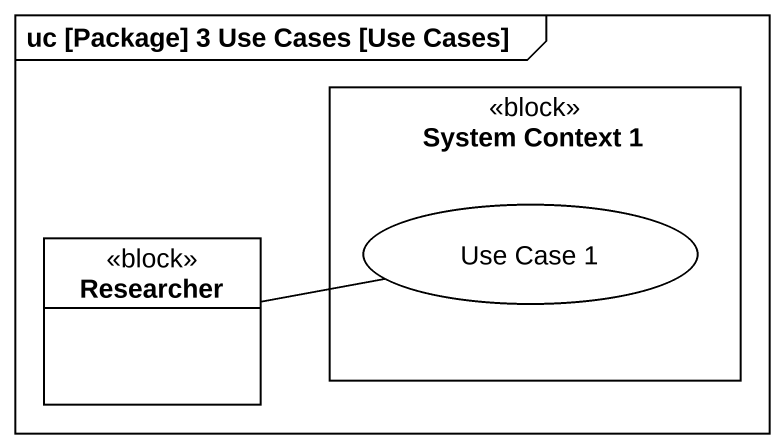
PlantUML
@startuml
mainframe uc [Package] 3 Use Cases [Use Cases]
allowmixing
hide circle
hide empty members
rectangle "System Context 1" as System_Context_1 <<block>> {
  usecase "Use Case 1" as Use_Case_1
}
class Researcher <<block>>
Researcher -right- Use_Case_1
@enduml
